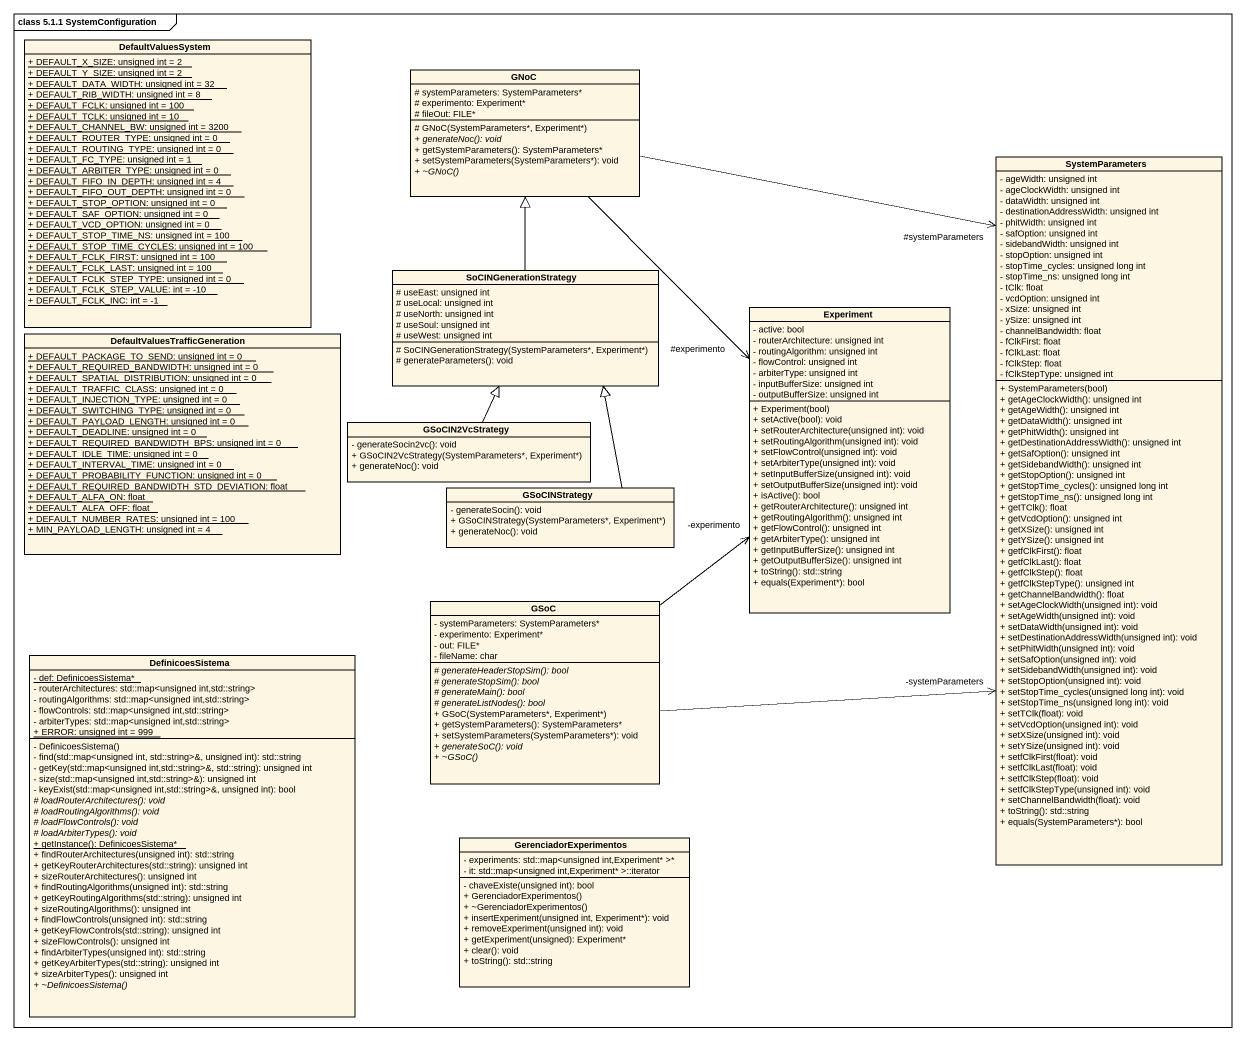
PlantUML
@startuml
mainframe class 5.1.1 SystemConfiguration
hide circle
hide empty members
skinparam classAttributeIconSize 0
class DefaultValuesSystem {
  {static} + DEFAULT_X_SIZE: unsigned int = 2
  {static} + DEFAULT_Y_SIZE: unsigned int = 2
  {static} + DEFAULT_DATA_WIDTH: unsigned int = 32
  {static} + DEFAULT_RIB_WIDTH: unsigned int = 8
  {static} + DEFAULT_FCLK: unsigned int = 100
  {static} + DEFAULT_TCLK: unsigned int = 10
  {static} + DEFAULT_CHANNEL_BW: unsigned int = 3200
  {static} + DEFAULT_ROUTER_TYPE: unsigned int = 0
  {static} + DEFAULT_ROUTING_TYPE: unsigned int = 0
  {static} + DEFAULT_FC_TYPE: unsigned int = 1
  {static} + DEFAULT_ARBITER_TYPE: unsigned int = 0
  {static} + DEFAULT_FIFO_IN_DEPTH: unsigned int = 4
  {static} + DEFAULT_FIFO_OUT_DEPTH: unsigned int = 0
  {static} + DEFAULT_STOP_OPTION: unsigned int = 0
  {static} + DEFAULT_SAF_OPTION: unsigned int = 0
  {static} + DEFAULT_VCD_OPTION: unsigned int = 0
  {static} + DEFAULT_STOP_TIME_NS: unsigned int = 100
  {static} + DEFAULT_STOP_TIME_CYCLES: unsigned int = 100
  {static} + DEFAULT_FCLK_FIRST: unsigned int = 100
  {static} + DEFAULT_FCLK_LAST: unsigned int = 100
  {static} + DEFAULT_FCLK_STEP_TYPE: unsigned int = 0
  {static} + DEFAULT_FCLK_STEP_VALUE: int = -10
  {static} + DEFAULT_FCLK_INC: int = -1
}
class GNoC {
  # systemParameters: SystemParameters*
  # experimento: Experiment*
  # fileOut: FILE*
  # GNoC(SystemParameters*, Experiment*)
  {abstract} + generateNoc(): void
  + getSystemParameters(): SystemParameters*
  + setSystemParameters(SystemParameters*): void
  {abstract} + ~GNoC()
}
class SystemParameters {
  - ageWidth: unsigned int
  - ageClockWidth: unsigned int
  - dataWidth: unsigned int
  - destinationAddressWidth: unsigned int
  - phitWidth: unsigned int
  - safOption: unsigned int
  - sidebandWidth: unsigned int
  - stopOption: unsigned int
  - stopTime_cycles: unsigned long int
  - stopTime_ns: unsigned long int
  - tClk: float
  - vcdOption: unsigned int
  - xSize: unsigned int
  - ySize: unsigned int
  - channelBandwidth: float
  - fClkFirst: float
  - fClkLast: float
  - fClkStep: float
  - fClkStepType: unsigned int
  + SystemParameters(bool)
  + getAgeClockWidth(): unsigned int
  + getAgeWidth(): unsigned int
  + getDataWidth(): unsigned int
  + getPhitWidth(): unsigned int
  + getDestinationAddressWidth(): unsigned int
  + getSafOption(): unsigned int
  + getSidebandWidth(): unsigned int
  + getStopOption(): unsigned int
  + getStopTime_cycles(): unsigned long int
  + getStopTime_ns(): unsigned long int
  + getTClk(): float
  + getVcdOption(): unsigned int
  + getXSize(): unsigned int
  + getYSize(): unsigned int
  + getfClkFirst(): float
  + getfClkLast(): float
  + getfClkStep(): float
  + getfClkStepType(): unsigned int
  + getChannelBandwidth(): float
  + setAgeClockWidth(unsigned int): void
  + setAgeWidth(unsigned int): void
  + setDataWidth(unsigned int): void
  + setDestinationAddressWidth(unsigned int): void
  + setPhitWidth(unsigned int): void
  + setSafOption(unsigned int): void
  + setSidebandWidth(unsigned int): void
  + setStopOption(unsigned int): void
  + setStopTime_cycles(unsigned long int): void
  + setStopTime_ns(unsigned long int): void
  + setTClk(float): void
  + setVcdOption(unsigned int): void
  + setXSize(unsigned int): void
  + setYSize(unsigned int): void
  + setfClkFirst(float): void
  + setfClkLast(float): void
  + setfClkStep(float): void
  + setfClkStepType(unsigned int): void
  + setChannelBandwidth(float): void
  + toString(): std::string
  + equals(SystemParameters*): bool
}
class SoCINGenerationStrategy {
  # useEast: unsigned int
  # useLocal: unsigned int
  # useNorth: unsigned int
  # useSoul: unsigned int
  # useWest: unsigned int
  # SoCINGenerationStrategy(SystemParameters*, Experiment*)
  # generateParameters(): void
}
class Experiment {
  - active: bool
  - routerArchitecture: unsigned int
  - routingAlgorithm: unsigned int
  - flowControl: unsigned int
  - arbiterType: unsigned int
  - inputBufferSize: unsigned int
  - outputBufferSize: unsigned int
  + Experiment(bool)
  + setActive(bool): void
  + setRouterArchitecture(unsigned int): void
  + setRoutingAlgorithm(unsigned int): void
  + setFlowControl(unsigned int): void
  + setArbiterType(unsigned int): void
  + setInputBufferSize(unsigned int): void
  + setOutputBufferSize(unsigned int): void
  + isActive(): bool
  + getRouterArchitecture(): unsigned int
  + getRoutingAlgorithm(): unsigned int
  + getFlowControl(): unsigned int
  + getArbiterType(): unsigned int
  + getInputBufferSize(): unsigned int
  + getOutputBufferSize(): unsigned int
  + toString(): std::string
  + equals(Experiment*): bool
}
class "DefaultValuesTrafficGeneration" as DefaultValuesTrafficGenerati {
  {static} + DEFAULT_PACKAGE_TO_SEND: unsigned int = 0
  {static} + DEFAULT_REQUIRED_BANDWIDTH: unsigned int = 0
  {static} + DEFAULT_SPATIAL_DISTRIBUTION: unsigned int = 0
  {static} + DEFAULT_TRAFFIC_CLASS: unsigned int = 0
  {static} + DEFAULT_INJECTION_TYPE: unsigned int = 0
  {static} + DEFAULT_SWITCHING_TYPE: unsigned int = 0
  {static} + DEFAULT_PAYLOAD_LENGTH: unsigned int = 0
  {static} + DEFAULT_DEADLINE: unsigned int = 0
  {static} + DEFAULT_REQUIRED_BANDWIDTH_BPS: unsigned int = 0
  {static} + DEFAULT_IDLE_TIME: unsigned int = 0
  {static} + DEFAULT_INTERVAL_TIME: unsigned int = 0
  {static} + DEFAULT_PROBABILITY_FUNCTION: unsigned int = 0
  {static} + DEFAULT_REQUIRED_BANDWIDTH_STD_DEVIATION: float
  {static} + DEFAULT_ALFA_ON: float
  {static} + DEFAULT_ALFA_OFF: float
  {static} + DEFAULT_NUMBER_RATES: unsigned int = 100
  {static} + MIN_PAYLOAD_LENGTH: unsigned int = 4
}
class GSoCIN2VcStrategy {
  - generateSocin2vc(): void
  + GSoCIN2VcStrategy(SystemParameters*, Experiment*)
  + generateNoc(): void
}
class GSoCINStrategy {
  - generateSocin(): void
  + GSoCINStrategy(SystemParameters*, Experiment*)
  + generateNoc(): void
}
class GSoC {
  - systemParameters: SystemParameters*
  - experimento: Experiment*
  - out: FILE*
  - fileName: char
  {abstract} # generateHeaderStopSim(): bool
  {abstract} # generateStopSim(): bool
  {abstract} # generateMain(): bool
  {abstract} # generateListNodes(): bool
  + GSoC(SystemParameters*, Experiment*)
  + getSystemParameters(): SystemParameters*
  + setSystemParameters(SystemParameters*): void
  {abstract} + generateSoC(): void
  {abstract} + ~GSoC()
}
class DefinicoesSistema {
  {static} - def: DefinicoesSistema*
  - routerArchitectures: std::map<unsigned int,std::string>
  - routingAlgorithms: std::map<unsigned int,std::string>
  - flowControls: std::map<unsigned int,std::string>
  - arbiterTypes: std::map<unsigned int,std::string>
  {static} + ERROR: unsigned int = 999
  - DefinicoesSistema()
  - find(std::map<unsigned int, std::string>&, unsigned int): std::string
  - getKey(std::map<unsigned int,std::string>&, std::string): unsigned int
  - size(std::map<unsigned int,std::string>&): unsigned int
  - keyExist(std::map<unsigned int,std::string>&, unsigned int): bool
  {abstract} # loadRouterArchitectures(): void
  {abstract} # loadRoutingAlgorithms(): void
  {abstract} # loadFlowControls(): void
  {abstract} # loadArbiterTypes(): void
  {static} + getInstance(): DefinicoesSistema*
  + findRouterArchitectures(unsigned int): std::string
  + getKeyRouterArchitectures(std::string): unsigned int
  + sizeRouterArchitectures(): unsigned int
  + findRoutingAlgorithms(unsigned int): std::string
  + getKeyRoutingAlgorithms(std::string): unsigned int
  + sizeRoutingAlgorithms(): unsigned int
  + findFlowControls(unsigned int): std::string
  + getKeyFlowControls(std::string): unsigned int
  + sizeFlowControls(): unsigned int
  + findArbiterTypes(unsigned int): std::string
  + getKeyArbiterTypes(std::string): unsigned int
  + sizeArbiterTypes(): unsigned int
  {abstract} + ~DefinicoesSistema()
}
class GerenciadorExperimentos {
  - experiments: std::map<unsigned int,Experiment* >*
  - it: std::map<unsigned int,Experiment* >::iterator
  - chaveExiste(unsigned int): bool
  + GerenciadorExperimentos()
  + ~GerenciadorExperimentos()
  + insertExperiment(unsigned int, Experiment*): void
  + removeExperiment(unsigned int): void
  + getExperiment(unsigned): Experiment*
  + clear(): void
  + toString(): std::string
}
GNoC --> "#systemParameters" SystemParameters
GNoC --> "#experimento" Experiment
SoCINGenerationStrategy -up-|> GNoC
GSoCIN2VcStrategy -up-|> SoCINGenerationStrategy
GSoCINStrategy -up-|> SoCINGenerationStrategy
GSoC -right-> "-systemParameters" SystemParameters
GSoC -up-> "-experimento" Experiment
@enduml
